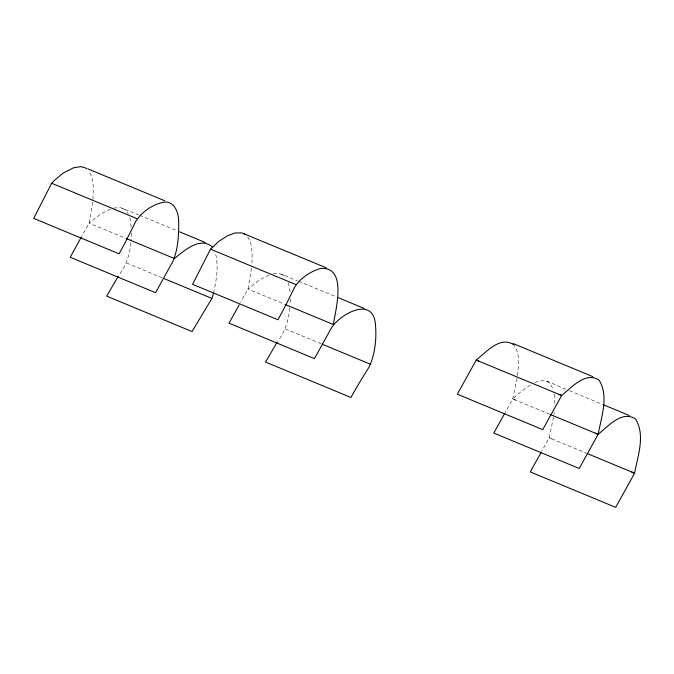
<?xml version="1.0" encoding="UTF-8"?>
<svg xmlns="http://www.w3.org/2000/svg" width="674" height="674" viewBox="0 0 674 674"><rect width="100%" height="100%" fill="white"/><g stroke="black" fill="none" stroke-linecap="round" stroke-linejoin="round"><path stroke-width="0.51" stroke-dasharray="3.37 2.53" d="M554.896 403.49L554.306 393.195M251.95 263.146C252.194 254.325 252.843 244.418 247.585 236.801M131.523 233.044L131 240.904M290.393 298.961L290.039 304.825M92.928 199.226C93.357 189.765 94.284 179.107 88.715 170.876M92.667 202.251L89.086 223.119L81.798 236.271M251.537 268.176L247.956 289.045L240.669 302.196M130.739 242.985C129.855 254.907 125.844 266.036 118.7 275.59M289.736 307.875C288.843 320.116 284.976 331.701 277.562 341.507M517.447 375.536C518.441 365.603 520.235 354.111 514.211 345.374M553.918 414.4L554.188 412.336M517.051 378.274L512.729 398.915L505.264 412.395M553.523 417.13L549.2 437.771L541.744 451.251M213.498 292.895C216.615 279.727 218.89 265.581 215.2 252.295M549.748 414.257L512.737 398.915L521.499 391.223L531.651 384.231M110.334 209.1L100.527 214.071L89.086 223.119L125.137 238.082M269.196 275.026L259.389 279.996L247.956 289.045L284.959 304.395M535.164 382.47C545.662 376.842 556.042 386.32 565.713 389.109M113.67 208.047L120.511 207.659L138.701 214.88M273.332 273.821C282.044 271.833 289.584 278.648 297.571 280.797M512.729 398.915L515.585 400.078M552.057 438.942L549.2 437.771L586.22 453.113M569.505 390.684L602.716 404.467M139.653 215.276L176.723 230.651M298.523 281.193L335.585 296.568M126.518 263.003L162.569 277.958M285.38 328.92L321.431 343.883M281.395 274.141L284.891 276.441L286.332 278.168M122.525 208.224L126.021 210.515L128.279 213.65M546.732 381.257L550.211 383.624L553.657 390.28M288.539 282.726L290.309 293.544M129.93 217.727L131.531 229.362"/><path stroke-width="1.01" d="M504.767 413.288L493.815 433.053L579.21 468.481L598.124 434.351C601.301 417.029 609.052 396.523 599.135 380.195C585.714 371.029 571.451 387.601 561.653 395.495L542.739 429.624L457.343 394.189L476.265 360.059C486.064 352.165 500.319 335.593 513.748 344.759M118.186 276.433L106.644 296.113L192.039 331.549L211.906 298.439L213.27 293.805M277.048 342.35L265.514 362.039L350.901 397.475C356.656 387.07 362.898 376.951 369.2 366.875C375.25 353.749 376.699 338.39 375.401 324.017C372.874 294.841 337.598 315.23 330.42 329.746L314.429 358.61L229.042 323.175L239.211 304.825M86.685 168.77L84.907 167.674L80.821 166.655L73.702 167.725L63.036 173.201L54.527 180.253L51.662 183.252L33.7 218.393L119.087 253.828C125.01 243.23 130.352 232.328 135.701 221.434C141.885 211.813 152.661 204.222 164.094 202.183C174.718 200.827 178.711 213.178 178.677 221.67C178.88 234.923 178.096 248.891 173.016 261.183L155.559 292.693L70.172 257.257L81.318 237.147M326.469 267.881L241.806 232.901L235.049 232.977L227.365 235.849L219.092 241.174L210.532 249.169L192.57 284.318L277.958 319.754C283.872 309.155 289.222 298.245 294.572 287.351C300.233 278.202 310.234 271.479 320.58 268.471C347.683 266.213 335.61 309.737 333.344 324.48L285.902 304.791M541.239 452.153L530.286 471.91L615.682 507.345L634.596 473.215C637.773 455.894 645.515 435.387 635.607 419.06C622.186 409.885 607.923 426.457 598.124 434.351L550.582 414.62M479.121 361.23L476.265 360.059L561.653 395.495L558.822 394.298M87.772 168.829L164.751 200.768M513.116 343.555L592.817 376.631M603.668 404.863L629.28 415.487M179.57 231.831L205.216 242.497M338.441 297.756L364.086 308.414M51.662 183.252L137.058 218.679M210.532 249.169L295.92 284.605M126.089 238.478L174.482 258.555C184.027 250.635 200.582 236.052 212.512 247.164M587.054 453.484L634.596 473.215L631.757 472.011M163.512 278.354L211.906 298.439M322.383 344.271L370.776 364.356M595.285 433.155L598.124 434.351M243.769 233.6L245.555 234.695"/></g></svg>
